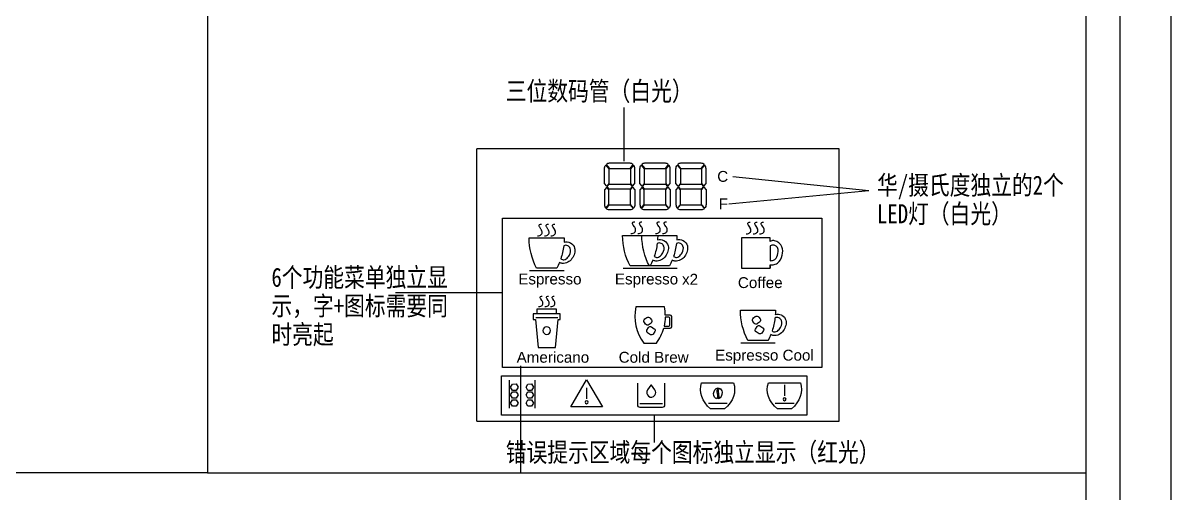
# Model space of a CAD drawing. Header units: inches. Extents: x 42 to 642, y 16 to 461.
# Drawn here: x 389 to 642.4, y 205.4 to 309 of the extents above; entities that cross this region are included whole.
import ezdxf

# ---------------------------------------------------------------- set-up
doc = ezdxf.new("R2010")
doc.units = ezdxf.units.IN
doc.header["$MEASUREMENT"] = 0
for name, color, linetype in [('PRT0204_DXF_CONTINUOUS_LINE', 7, 'Continuous'), ('PRT0204_DXF_TEXT', 7, 'Continuous'), ('图层 1', 7, 'Continuous')]:
    doc.layers.add(name, color=color, linetype=linetype)
doc.styles.get("Standard").update_dxf_attribs({"font": 'arial.ttf'})
doc.styles.add('TEXTSTYLE_2', font='txt', dxfattribs={"width": 0.8})

msp = doc.modelspace()

# ---------------------------------------------------------------- linework, layer by layer
at = {"color": 7, "linetype": 'Continuous'}
for p, q in [((642.4242, 15.6112), (642.4242, 461.1112)), ((631.1742, 27.6112), (631.1742, 452.1112)), ((623.6742, 35.1112), (623.6742, 444.6112))]:
    msp.add_line(p, q, dxfattribs=at)
for p, q in [((429.7279, 447.2448), (429.7279, 209.83)), ((575.6928, 272.0294), (545.6844, 275.1275)), ((575.6928, 272.0294), (544.7728, 269.0771)), ((498.7824, 233.4514), (498.7824, 209.83)), ((429.7279, 209.83), (61.1742, 209.83)), ((429.7279, 209.83), (623.6742, 209.83))]:
    msp.add_line(p, q)
at = {"color": 4}
msp.add_line((494.8312, 249.5346), (471.2291, 249.5346), dxfattribs=at)
at = {"color": 1}
msp.add_line((528.3123, 222.5509), (528.3123, 216.5203), dxfattribs=at)
at = {"color": 4}
msp.add_lwpolyline([(494.8312, 265.9943), (565.3496, 265.9943), (565.3496, 233.0749), (494.8312, 233.0749)], close=True, dxfattribs=at)
at = {"color": 3}
msp.add_lwpolyline([(494.5815, 231.2313), (562.043, 231.2313), (562.043, 222.5509), (494.5815, 222.5509)], close=True, dxfattribs=at)
at = {"layer": 'PRT0204_DXF_CONTINUOUS_LINE', "color": 7, "linetype": 'Continuous'}
for p, q in [((489.1329, 221.251), (489.1329, 281.251)), ((569.1329, 281.251), (489.1329, 281.251)), ((569.1329, 221.251), (569.1329, 281.251)), ((489.1329, 221.251), (569.1329, 221.251))]:
    msp.add_line(p, q, dxfattribs=at)
at = {"layer": '图层 1', "color": 7, "true_color": 0xeeefef}
for p, q in [((521.7249, 278.5885), (521.7249, 290.3868)), ((517.9385, 272.9415), (518.4005, 273.5172)), ((518.4176, 272.3565), (517.9385, 272.9415)), ((518.4005, 273.5172), (522.998, 273.5172)), ((522.9899, 272.3565), (518.4176, 272.3565)), ((523.471, 272.9415), (522.9899, 272.3565)), ((522.998, 273.5172), (523.471, 272.9415)), ((525.741, 272.9415), (526.2031, 273.5172)), ((526.22, 272.3565), (525.741, 272.9415)), ((526.2031, 273.5172), (530.8004, 273.5172)), ((530.7925, 272.3565), (526.22, 272.3565)), ((531.2734, 272.9415), (530.7925, 272.3565)), ((530.8004, 273.5172), (531.2734, 272.9415)), ((533.6705, 272.9415), (534.1336, 273.5172)), ((534.1501, 272.3565), (533.6705, 272.9415)), ((534.1336, 273.5172), (538.7314, 273.5172)), ((538.7228, 272.3565), (534.1501, 272.3565)), ((539.2034, 272.9415), (538.7228, 272.3565)), ((538.7314, 273.5172), (539.2034, 272.9415)), ((533.3932, 254.8685), (521.4423, 254.8685)), ((553.9368, 255.6623), (553.9368, 254.9395)), ((506.7895, 245.9209), (502.4299, 245.9209)), ((502.4299, 245.9209), (502.4299, 244.9257)), ((506.7895, 244.9257), (506.7895, 245.9209)), ((507.5809, 244.9257), (501.6386, 244.9257)), ((501.6386, 244.9257), (501.6386, 243.6317)), ((501.6386, 243.6317), (502.1304, 243.6317)), ((502.1304, 243.6317), (502.7185, 237.4904)), ((507.015, 244.0354), (502.2045, 244.0354)), ((506.501, 237.4904), (507.0891, 243.6317)), ((507.0891, 243.6317), (507.5809, 243.6317)), ((507.5809, 243.6317), (507.5809, 244.9257)), ((555.0499, 238.4364), (547.4476, 238.4364)), ((502.7185, 237.4904), (506.501, 237.4904))]:
    msp.add_line(p, q, dxfattribs=at)
at = {"layer": '图层 1', "color": 4}
msp.add_line((508.411, 254.359), (500.8085, 254.359), dxfattribs=at)
at = {"layer": '图层 1', "color": 1}
for p, q in [((496.3124, 230.2826), (496.3124, 224.0508)), ((496.6312, 228.7065), (497.0317, 229.4141)), ((497.0436, 228.0058), (496.6312, 228.7065)), ((497.0317, 229.4141), (497.8444, 229.421)), ((497.8444, 229.421), (498.2571, 228.7203)), ((498.2571, 228.7203), (497.8568, 228.0126)), ((500.0401, 228.7065), (500.4405, 229.4141)), ((500.4525, 228.0058), (500.0401, 228.7065)), ((500.4405, 229.4141), (501.2533, 229.421)), ((501.2533, 229.421), (501.666, 228.7203)), ((501.666, 228.7203), (501.2657, 228.0126)), ((501.9763, 230.2826), (501.9763, 224.0508)), ((509.9521, 224.3557), (513.4126, 230.3491)), ((513.4124, 228.5453), (513.4124, 226.1172)), ((513.4126, 230.3491), (516.8728, 224.3557)), ((557.1129, 229.2074), (557.1129, 226.7796)), ((496.6312, 226.9939), (497.0317, 227.7016)), ((497.0436, 226.2932), (496.6312, 226.9939)), ((496.6312, 225.2039), (497.0317, 225.9118)), ((497.0317, 227.7016), (497.8444, 227.7088)), ((497.0317, 225.9118), (497.8444, 225.9187)), ((497.8568, 228.0126), (497.0436, 228.0058)), ((497.8568, 226.3004), (497.0436, 226.2932)), ((497.8444, 227.7088), (498.2571, 227.0081)), ((497.8444, 225.9187), (498.2571, 225.218)), ((498.2571, 227.0081), (497.8568, 226.3004)), ((500.0401, 226.9939), (500.4405, 227.7016)), ((500.4525, 226.2932), (500.0401, 226.9939)), ((500.0401, 225.2039), (500.4405, 225.9118)), ((500.4405, 227.7016), (501.2533, 227.7088)), ((500.4405, 225.9118), (501.2533, 225.9187)), ((501.2657, 228.0126), (500.4525, 228.0058)), ((501.2657, 226.3004), (500.4525, 226.2932)), ((501.2533, 227.7088), (501.666, 227.0081)), ((501.2533, 225.9187), (501.666, 225.218)), ((501.666, 227.0081), (501.2657, 226.3004)), ((497.0436, 224.5035), (496.6312, 225.2039)), ((497.8568, 224.5104), (497.0436, 224.5035)), ((498.2571, 225.218), (497.8568, 224.5104)), ((500.4525, 224.5035), (500.0401, 225.2039)), ((501.2657, 224.5104), (500.4525, 224.5035)), ((501.666, 225.218), (501.2657, 224.5104)), ((516.8728, 224.3557), (509.9521, 224.3557)), ((525.1689, 225.1112), (530.1614, 225.1112)), ((540.2804, 225.1701), (544.4486, 225.1701)), ((555.029, 225.1701), (559.1969, 225.1701))]:
    msp.add_line(p, q, dxfattribs=at)
at = {"layer": '图层 1', "color": 7, "true_color": 0xeeefef}
for points in [[(517.3659, 276.8655), (517.3659, 277.1893), (517.4793, 277.4815), (517.6464, 277.7054)], [(517.3659, 273.6336), (517.3659, 273.6336), (517.3659, 276.8655), (517.3659, 276.8655)], [(517.6464, 277.7054), (517.6464, 277.7054), (518.3404, 276.8655), (518.3404, 276.8655)], [(518.4076, 278.0878), (518.1433, 278.0878), (517.9208, 277.9948), (517.7346, 277.8036)], [(517.7346, 277.8036), (517.7346, 277.8036), (518.4246, 276.9626), (518.4246, 276.9626)], [(518.3404, 276.8655), (518.3404, 276.8655), (518.3404, 273.6336), (518.3404, 273.6336)], [(522.9832, 278.0888), (522.9832, 278.0888), (518.4076, 278.0888), (518.4076, 278.0888)], [(518.4076, 278.0888), (518.4076, 278.0888), (518.4076, 278.0878), (518.4076, 278.0878)], [(518.4246, 276.9626), (518.4246, 276.9626), (522.9832, 276.9537), (522.9832, 276.9537)], [(522.9832, 278.0878), (522.9832, 278.0878), (522.9832, 278.0888), (522.9832, 278.0888)], [(523.6729, 277.7953), (523.4868, 277.9865), (523.2477, 278.0878), (522.9832, 278.0878)], [(522.9832, 276.9547), (522.9832, 276.9547), (523.6729, 277.7953), (523.6729, 277.7953)], [(522.9832, 276.9537), (522.9832, 276.9537), (522.9832, 276.9547), (522.9832, 276.9547)], [(523.7631, 277.7054), (523.7631, 277.7054), (523.0686, 276.8655), (523.0686, 276.8655)], [(523.0686, 276.8655), (523.0686, 276.8655), (523.0686, 273.6336), (523.0686, 273.6336)], [(524.0437, 276.8655), (524.0437, 277.1893), (523.9304, 277.4815), (523.7631, 277.7054)], [(524.0437, 273.6336), (524.0437, 273.6336), (524.0437, 276.8655), (524.0437, 276.8655)], [(525.1684, 276.8655), (525.1684, 277.1893), (525.2817, 277.4815), (525.449, 277.7054)], [(525.1684, 273.6336), (525.1684, 273.6336), (525.1684, 276.8655), (525.1684, 276.8655)], [(525.449, 277.7054), (525.449, 277.7054), (526.1428, 276.8655), (526.1428, 276.8655)], [(526.21, 278.0878), (525.9458, 278.0878), (525.7232, 277.9948), (525.537, 277.8036)], [(525.537, 277.8036), (525.537, 277.8036), (526.2271, 276.9626), (526.2271, 276.9626)], [(526.1428, 276.8655), (526.1428, 276.8655), (526.1428, 273.6336), (526.1428, 273.6336)], [(530.7856, 278.0888), (530.7856, 278.0888), (526.21, 278.0888), (526.21, 278.0888)], [(526.21, 278.0888), (526.21, 278.0888), (526.21, 278.0878), (526.21, 278.0878)], [(526.2271, 276.9626), (526.2271, 276.9626), (530.7856, 276.9537), (530.7856, 276.9537)], [(530.7856, 278.0878), (530.7856, 278.0878), (530.7856, 278.0888), (530.7856, 278.0888)], [(531.4753, 277.7953), (531.2893, 277.9865), (531.0502, 278.0878), (530.7856, 278.0878)], [(530.7856, 276.9547), (530.7856, 276.9547), (531.4753, 277.7953), (531.4753, 277.7953)], [(530.7856, 276.9537), (530.7856, 276.9537), (530.7856, 276.9547), (530.7856, 276.9547)], [(531.5656, 277.7054), (531.5656, 277.7054), (530.8707, 276.8655), (530.8707, 276.8655)], [(530.8707, 276.8655), (530.8707, 276.8655), (530.8707, 273.6336), (530.8707, 273.6336)], [(531.846, 276.8655), (531.846, 277.1893), (531.733, 277.4815), (531.5656, 277.7054)], [(531.846, 273.6336), (531.846, 273.6336), (531.846, 276.8655), (531.846, 276.8655)], [(533.1286, 276.8655), (533.1286, 277.1893), (533.242, 277.4815), (533.4091, 277.7054)], [(533.1286, 273.6336), (533.1286, 273.6336), (533.1286, 276.8655), (533.1286, 276.8655)], [(533.4091, 277.7054), (533.4091, 277.7054), (534.1029, 276.8655), (534.1029, 276.8655)], [(534.1405, 278.0878), (533.8759, 278.0878), (533.6533, 277.9948), (533.4673, 277.8036)], [(533.4673, 277.8036), (533.4673, 277.8036), (534.157, 276.9626), (534.157, 276.9626)], [(534.1029, 276.8655), (534.1029, 276.8655), (534.1029, 273.6336), (534.1029, 273.6336)], [(538.7162, 278.0888), (538.7162, 278.0888), (534.1405, 278.0888), (534.1405, 278.0888)], [(534.1405, 278.0888), (534.1405, 278.0888), (534.1405, 278.0878), (534.1405, 278.0878)], [(534.157, 276.9626), (534.157, 276.9626), (538.7162, 276.9537), (538.7162, 276.9537)], [(538.7162, 278.0878), (538.7162, 278.0878), (538.7162, 278.0888), (538.7162, 278.0888)], [(539.4052, 277.7953), (539.2196, 277.9865), (538.9805, 278.0878), (538.7162, 278.0878)], [(538.7162, 276.9547), (538.7162, 276.9547), (539.4052, 277.7953), (539.4052, 277.7953)], [(538.7162, 276.9537), (538.7162, 276.9537), (538.7162, 276.9547), (538.7162, 276.9547)], [(539.4962, 277.7054), (539.4962, 277.7054), (538.8017, 276.8655), (538.8017, 276.8655)], [(538.8017, 276.8655), (538.8017, 276.8655), (538.8017, 273.6336), (538.8017, 273.6336)], [(539.7766, 276.8655), (539.7766, 277.1893), (539.6633, 277.4815), (539.4962, 277.7054)], [(539.7766, 273.6336), (539.7766, 273.6336), (539.7766, 276.8655), (539.7766, 276.8655)], [(517.8532, 272.8444), (517.8532, 272.8444), (517.3654, 272.2542), (517.3654, 272.2542)], [(517.3654, 272.2542), (517.3654, 272.2542), (517.3654, 269.0224), (517.3654, 269.0224)], [(517.8532, 273.0449), (517.8532, 273.0449), (517.3659, 273.6336), (517.3659, 273.6336)], [(518.3404, 273.6336), (518.3404, 273.6336), (517.8532, 273.0449), (517.8532, 273.0449)], [(518.3406, 272.2542), (518.3406, 272.2542), (517.8532, 272.8444), (517.8532, 272.8444)], [(518.3406, 269.0224), (518.3406, 269.0224), (518.3406, 272.2542), (518.3406, 272.2542)], [(523.0683, 272.2542), (523.0683, 272.2542), (523.5563, 272.8444), (523.5563, 272.8444)], [(523.0683, 269.0224), (523.0683, 269.0224), (523.0683, 272.2542), (523.0683, 272.2542)], [(523.0686, 273.6336), (523.0686, 273.6336), (523.5564, 273.0449), (523.5564, 273.0449)], [(523.5563, 272.8444), (523.5563, 272.8444), (524.0441, 272.2542), (524.0441, 272.2542)], [(523.5564, 273.0449), (523.5564, 273.0449), (524.0437, 273.6336), (524.0437, 273.6336)], [(524.0441, 272.2542), (524.0441, 272.2542), (524.0441, 269.0224), (524.0441, 269.0224)], [(525.6559, 272.8444), (525.6559, 272.8444), (525.1679, 272.2542), (525.1679, 272.2542)], [(525.1679, 272.2542), (525.1679, 272.2542), (525.1679, 269.0224), (525.1679, 269.0224)], [(525.6557, 273.0449), (525.6557, 273.0449), (525.1684, 273.6336), (525.1684, 273.6336)], [(526.1428, 273.6336), (526.1428, 273.6336), (525.6557, 273.0449), (525.6557, 273.0449)], [(526.1427, 272.2542), (526.1427, 272.2542), (525.6559, 272.8444), (525.6559, 272.8444)], [(526.1427, 269.0224), (526.1427, 269.0224), (526.1427, 272.2542), (526.1427, 272.2542)], [(530.8707, 273.6336), (530.8707, 273.6336), (531.3589, 273.0449), (531.3589, 273.0449)], [(530.8707, 272.2542), (530.8707, 272.2542), (531.3589, 272.8444), (531.3589, 272.8444)], [(530.8707, 269.0224), (530.8707, 269.0224), (530.8707, 272.2542), (530.8707, 272.2542)], [(531.3589, 273.0449), (531.3589, 273.0449), (531.846, 273.6336), (531.846, 273.6336)], [(531.3589, 272.8444), (531.3589, 272.8444), (531.8467, 272.2542), (531.8467, 272.2542)], [(531.8467, 272.2542), (531.8467, 272.2542), (531.8467, 269.0224), (531.8467, 269.0224)], [(533.6161, 272.8444), (533.6161, 272.8444), (533.1283, 272.2542), (533.1283, 272.2542)], [(533.1283, 272.2542), (533.1283, 272.2542), (533.1283, 269.0224), (533.1283, 269.0224)], [(533.6158, 273.0449), (533.6158, 273.0449), (533.1286, 273.6336), (533.1286, 273.6336)], [(534.1029, 273.6336), (534.1029, 273.6336), (533.6158, 273.0449), (533.6158, 273.0449)], [(534.1029, 272.2542), (534.1029, 272.2542), (533.6161, 272.8444), (533.6161, 272.8444)], [(534.1029, 269.0224), (534.1029, 269.0224), (534.1029, 272.2542), (534.1029, 272.2542)], [(538.8017, 273.6336), (538.8017, 273.6336), (539.2895, 273.0449), (539.2895, 273.0449)], [(538.8017, 272.2542), (538.8017, 272.2542), (539.2895, 272.8444), (539.2895, 272.8444)], [(538.8017, 269.0224), (538.8017, 269.0224), (538.8017, 272.2542), (538.8017, 272.2542)], [(539.2895, 273.0449), (539.2895, 273.0449), (539.7766, 273.6336), (539.7766, 273.6336)], [(539.2895, 272.8444), (539.2895, 272.8444), (539.7766, 272.2542), (539.7766, 272.2542)], [(539.7766, 272.2542), (539.7766, 272.2542), (539.7766, 269.0224), (539.7766, 269.0224)], [(517.3654, 269.0224), (517.3654, 268.6985), (517.4782, 268.4064), (517.6455, 268.1825)], [(517.6455, 268.1825), (517.6455, 268.1825), (518.3406, 269.0224), (518.3406, 269.0224)], [(517.7346, 268.0946), (517.7346, 268.0946), (518.4246, 268.9352), (518.4246, 268.9352)], [(518.4246, 268.9352), (518.4246, 268.9352), (522.9832, 268.9435), (522.9832, 268.9435)], [(522.9832, 268.9435), (522.9832, 268.9435), (523.6729, 268.1025), (523.6729, 268.1025)], [(523.763, 268.1825), (523.763, 268.1825), (523.0683, 269.0224), (523.0683, 269.0224)], [(524.0441, 269.0224), (524.0441, 268.6985), (523.9302, 268.4064), (523.763, 268.1825)], [(525.1679, 269.0224), (525.1679, 268.6985), (525.2807, 268.4064), (525.448, 268.1825)], [(525.448, 268.1825), (525.448, 268.1825), (526.1427, 269.0224), (526.1427, 269.0224)], [(525.537, 268.0946), (525.537, 268.0946), (526.2271, 268.9352), (526.2271, 268.9352)], [(526.2271, 268.9352), (526.2271, 268.9352), (530.7856, 268.9435), (530.7856, 268.9435)], [(530.7856, 268.9435), (530.7856, 268.9435), (531.4753, 268.1025), (531.4753, 268.1025)], [(531.5656, 268.1825), (531.5656, 268.1825), (530.8707, 269.0224), (530.8707, 269.0224)], [(531.8467, 269.0224), (531.8467, 268.6985), (531.7327, 268.4064), (531.5656, 268.1825)], [(533.1283, 269.0224), (533.1283, 268.6985), (533.2413, 268.4064), (533.4084, 268.1825)], [(533.4084, 268.1825), (533.4084, 268.1825), (534.1029, 269.0224), (534.1029, 269.0224)], [(533.4673, 268.0946), (533.4673, 268.0946), (534.157, 268.9352), (534.157, 268.9352)], [(534.157, 268.9352), (534.157, 268.9352), (538.7162, 268.9435), (538.7162, 268.9435)], [(538.7162, 268.9435), (538.7162, 268.9435), (539.4052, 268.1025), (539.4052, 268.1025)], [(539.4962, 268.1825), (539.4962, 268.1825), (538.8017, 269.0224), (538.8017, 269.0224)], [(539.7766, 269.0224), (539.7766, 268.6985), (539.6633, 268.4064), (539.4962, 268.1825)], [(518.4076, 267.8094), (518.1433, 267.8094), (517.9208, 267.9034), (517.7346, 268.0946)], [(522.9832, 267.8094), (522.9832, 267.8094), (518.4076, 267.8094), (518.4076, 267.8094)], [(523.6729, 268.1025), (523.4868, 267.9117), (523.2477, 267.8094), (522.9832, 267.8094)], [(526.21, 267.8094), (525.9458, 267.8094), (525.7232, 267.9034), (525.537, 268.0946)], [(530.7856, 267.8094), (530.7856, 267.8094), (526.21, 267.8094), (526.21, 267.8094)], [(531.4753, 268.1025), (531.2893, 267.9117), (531.0502, 267.8094), (530.7856, 267.8094)], [(534.1405, 267.8094), (533.8759, 267.8094), (533.6533, 267.9034), (533.4673, 268.0946)], [(538.7162, 267.8094), (538.7162, 267.8094), (534.1405, 267.8094), (534.1405, 267.8094)], [(539.4052, 268.1025), (539.2196, 267.9117), (538.9805, 267.8094), (538.7162, 267.8094)], [(523.5626, 264.726), (523.5439, 264.789), (523.5463, 264.8524), (523.5668, 264.922)], [(523.6818, 264.481), (523.6281, 264.553), (523.5893, 264.6347), (523.5626, 264.726)], [(523.5668, 264.922), (523.6028, 265.045), (523.7018, 265.1191), (523.8617, 265.1456)], [(523.9542, 264.099), (523.9542, 264.099), (523.6818, 264.481), (523.6818, 264.481)], [(523.8617, 265.1456), (523.9195, 265.1553), (523.9852, 265.1553), (524.0582, 265.1449)], [(524.0939, 263.8675), (524.0505, 263.9495), (524.006, 264.0263), (523.9542, 264.099)], [(524.2255, 263.4768), (524.2103, 263.5994), (524.1662, 263.7297), (524.0939, 263.8675)], [(525.1117, 264.726), (525.0929, 264.789), (525.0952, 264.8524), (525.116, 264.922)], [(525.2309, 264.481), (525.1773, 264.553), (525.1386, 264.6347), (525.1117, 264.726)], [(525.116, 264.922), (525.1519, 265.045), (525.2511, 265.1191), (525.4109, 265.1456)], [(525.5033, 264.099), (525.5033, 264.099), (525.2309, 264.481), (525.2309, 264.481)], [(525.4109, 265.1456), (525.4688, 265.1553), (525.5343, 265.1553), (525.6073, 265.1449)], [(525.643, 263.8675), (525.5995, 263.9495), (525.5551, 264.0263), (525.5033, 264.099)], [(525.7746, 263.4768), (525.7594, 263.5994), (525.7153, 263.7297), (525.643, 263.8675)], [(529.0011, 264.726), (528.9825, 264.789), (528.9849, 264.8524), (529.0052, 264.922)], [(529.1203, 264.481), (529.0669, 264.553), (529.0279, 264.6347), (529.0011, 264.726)], [(529.0052, 264.922), (529.0414, 265.045), (529.1406, 265.1191), (529.3001, 265.1456)], [(529.3928, 264.099), (529.3928, 264.099), (529.1203, 264.481), (529.1203, 264.481)], [(529.3001, 265.1456), (529.358, 265.1553), (529.4238, 265.1553), (529.4968, 265.1449)], [(529.5323, 263.8675), (529.4889, 263.9495), (529.4444, 264.0263), (529.3928, 264.099)], [(529.6639, 263.4768), (529.6487, 263.5994), (529.6046, 263.7297), (529.5323, 263.8675)], [(530.5503, 264.726), (530.5317, 264.789), (530.5338, 264.8524), (530.5545, 264.922)], [(530.6695, 264.481), (530.6158, 264.553), (530.5772, 264.6347), (530.5503, 264.726)], [(530.5545, 264.922), (530.5906, 265.045), (530.6895, 265.1191), (530.8494, 265.1456)], [(530.9417, 264.099), (530.9417, 264.099), (530.6695, 264.481), (530.6695, 264.481)], [(530.8494, 265.1456), (530.9072, 265.1553), (530.973, 265.1553), (531.0457, 265.1449)], [(531.0816, 263.8675), (531.0381, 263.9495), (530.9937, 264.0263), (530.9417, 264.099)], [(531.2132, 263.4768), (531.198, 263.5994), (531.1539, 263.7297), (531.0816, 263.8675)], [(549.0089, 264.655), (548.9903, 264.7177), (548.9924, 264.7815), (549.0134, 264.8507)], [(549.1281, 264.4097), (549.0747, 264.4817), (549.0358, 264.5637), (549.0089, 264.655)], [(549.0134, 264.8507), (549.0492, 264.974), (549.1484, 265.0481), (549.3083, 265.0746)], [(549.4006, 264.0277), (549.4006, 264.0277), (549.1281, 264.4097), (549.1281, 264.4097)], [(549.3083, 265.0746), (549.3662, 265.0839), (549.4316, 265.0839), (549.5047, 265.0736)], [(549.5401, 263.7965), (549.4967, 263.8782), (549.4523, 263.955), (549.4006, 264.0277)], [(549.6718, 263.4058), (549.6566, 263.5281), (549.6125, 263.6584), (549.5401, 263.7965)], [(550.5582, 264.655), (550.5396, 264.7177), (550.542, 264.7815), (550.5623, 264.8507)], [(550.6774, 264.4097), (550.6236, 264.4817), (550.585, 264.5637), (550.5582, 264.655)], [(550.5623, 264.8507), (550.5985, 264.974), (550.6974, 265.0481), (550.8572, 265.0746)], [(550.9499, 264.0277), (550.9499, 264.0277), (550.6774, 264.4097), (550.6774, 264.4097)], [(550.8572, 265.0746), (550.9151, 265.0839), (550.9809, 265.0839), (551.0539, 265.0736)], [(551.0894, 263.7965), (551.046, 263.8782), (551.0016, 263.955), (550.9499, 264.0277)], [(551.221, 263.4058), (551.2059, 263.5281), (551.1618, 263.6584), (551.0894, 263.7965)], [(551.9689, 264.655), (551.9503, 264.7177), (551.9527, 264.7815), (551.9731, 264.8507)], [(552.0881, 264.4097), (552.0344, 264.4817), (551.9958, 264.5637), (551.9689, 264.655)], [(551.9731, 264.8507), (552.0092, 264.974), (552.1081, 265.0481), (552.268, 265.0746)], [(552.3603, 264.0277), (552.3603, 264.0277), (552.0881, 264.4097), (552.0881, 264.4097)], [(552.268, 265.0746), (552.3259, 265.0839), (552.3917, 265.0839), (552.4647, 265.0736)], [(552.5002, 263.7965), (552.4568, 263.8782), (552.4123, 263.955), (552.3603, 264.0277)], [(552.6318, 263.4058), (552.6166, 263.5281), (552.5725, 263.6584), (552.5002, 263.7965)], [(523.0023, 255.449), (521.9173, 257.5192), (521.3507, 259.8216), (521.3507, 262.1587)], [(521.3507, 262.1587), (521.3507, 262.1587), (529.092, 262.1587), (529.092, 262.1587)], [(523.0023, 255.449), (521.9173, 257.5192), (521.3507, 259.8216), (521.3507, 262.1587)], [(521.3507, 262.1587), (521.3507, 262.1587), (529.092, 262.1587), (529.092, 262.1587)], [(523.159, 262.6365), (523.354, 262.6028), (523.5315, 262.6138), (523.6916, 262.6689)], [(523.6916, 262.6689), (523.9495, 262.7585), (524.1195, 262.9304), (524.1951, 263.1809)], [(524.1951, 263.1809), (524.2265, 263.2849), (524.237, 263.3838), (524.2255, 263.4768)], [(524.7081, 262.6365), (524.9033, 262.6028), (525.0807, 262.6138), (525.2407, 262.6689)], [(525.2407, 262.6689), (525.4988, 262.7585), (525.6688, 262.9304), (525.7442, 263.1809)], [(527.2542, 255.449), (526.169, 257.5192), (525.6025, 259.8216), (525.6025, 262.1587)], [(525.6025, 262.1587), (525.6025, 262.1587), (533.3439, 262.1587), (533.3439, 262.1587)], [(525.7442, 263.1809), (525.7756, 263.2849), (525.7863, 263.3838), (525.7746, 263.4768)], [(528.5976, 262.6365), (528.7926, 262.6028), (528.9701, 262.6138), (529.1302, 262.6689)], [(529.092, 262.1587), (529.092, 261.838), (529.0813, 261.5172), (529.06, 261.1975)], [(529.092, 262.1587), (529.092, 261.838), (529.0813, 261.5172), (529.06, 261.1975)], [(529.06, 261.1975), (529.4982, 261.3522), (529.9867, 261.2864), (530.4046, 261.0721)], [(529.06, 261.1975), (529.4982, 261.3522), (529.9867, 261.2864), (530.4046, 261.0721)], [(529.1302, 262.6689), (529.3879, 262.7585), (529.5581, 262.9304), (529.6336, 263.1809)], [(529.6336, 263.1809), (529.6649, 263.2849), (529.6756, 263.3838), (529.6639, 263.4768)], [(530.1466, 262.6365), (530.3419, 262.6028), (530.5193, 262.6138), (530.6795, 262.6689)], [(530.4046, 261.0721), (530.4308, 261.0587), (530.4566, 261.0446), (530.4821, 261.0301)], [(530.4046, 261.0721), (530.4308, 261.0587), (530.4566, 261.0446), (530.4821, 261.0301)], [(530.6795, 262.6689), (530.9372, 262.7585), (531.1074, 262.9304), (531.1828, 263.1809)], [(531.1828, 263.1809), (531.2142, 263.2849), (531.2249, 263.3838), (531.2132, 263.4768)], [(533.3439, 262.1587), (533.3439, 261.838), (533.3333, 261.5172), (533.3119, 261.1975)], [(533.3119, 261.1975), (533.7498, 261.3522), (534.2386, 261.2864), (534.6565, 261.0721)], [(534.6565, 261.0721), (534.6827, 261.0587), (534.7085, 261.0446), (534.7337, 261.0301)], [(553.9371, 261.6488), (553.9371, 261.6488), (547.5799, 261.6488), (547.5799, 261.6488)], [(547.5906, 261.6488), (547.5906, 261.6488), (547.5906, 254.9399), (547.5906, 254.9399)], [(548.6055, 262.5656), (548.8005, 262.5318), (548.9779, 262.5425), (549.1381, 262.598)], [(549.1381, 262.598), (549.3961, 262.6872), (549.566, 262.8594), (549.6414, 263.1099)], [(549.6414, 263.1099), (549.6728, 263.2139), (549.6835, 263.3128), (549.6718, 263.4058)], [(550.1544, 262.5656), (550.3497, 262.5318), (550.5272, 262.5425), (550.6874, 262.598)], [(550.6874, 262.598), (550.9451, 262.6872), (551.1152, 262.8594), (551.1907, 263.1099)], [(551.1907, 263.1099), (551.222, 263.2139), (551.2327, 263.3128), (551.221, 263.4058)], [(551.5652, 262.5656), (551.7605, 262.5318), (551.9379, 262.5425), (552.0981, 262.598)], [(552.0981, 262.598), (552.3558, 262.6872), (552.526, 262.8594), (552.6015, 263.1099)], [(552.6015, 263.1099), (552.6328, 263.2139), (552.6435, 263.3128), (552.6318, 263.4058)], [(553.9371, 260.8592), (553.9371, 260.8592), (553.9371, 261.6488), (553.9371, 261.6488)], [(528.9814, 260.3741), (528.8619, 259.4143), (528.6466, 258.469), (528.3382, 257.5519)], [(529.8661, 260.4244), (529.5884, 260.5554), (529.2443, 260.5643), (528.9814, 260.3741)], [(530.4232, 259.8395), (530.3174, 260.0851), (530.1193, 260.3052), (529.8661, 260.4244)], [(531.3499, 258.7319), (531.1267, 257.9109), (530.6185, 257.1499), (529.8796, 256.7678)], [(531.3499, 258.7319), (531.1267, 257.9109), (530.6185, 257.1499), (529.8796, 256.7678)], [(530.2244, 258.3419), (530.4973, 258.8314), (530.6209, 259.3802), (530.4232, 259.8395)], [(530.4821, 261.0301), (530.9162, 260.7824), (531.2628, 260.3735), (531.3923, 259.916)], [(530.4821, 261.0301), (530.9162, 260.7824), (531.2628, 260.3735), (531.3923, 259.916)], [(531.3923, 259.916), (531.4988, 259.5387), (531.4574, 259.1284), (531.3499, 258.7319)], [(531.3923, 259.916), (531.4988, 259.5387), (531.4574, 259.1284), (531.3499, 258.7319)], [(533.2334, 260.3741), (533.1135, 259.4143), (532.8985, 258.469), (532.5902, 257.5519)], [(534.1181, 260.4244), (533.8404, 260.5554), (533.4959, 260.5643), (533.2334, 260.3741)], [(534.6751, 259.8395), (534.5694, 260.0851), (534.3713, 260.3052), (534.1181, 260.4244)], [(535.6015, 258.7319), (535.3786, 257.9109), (534.8705, 257.1499), (534.1311, 256.7678)], [(534.4763, 258.3419), (534.7492, 258.8314), (534.8729, 259.3802), (534.6751, 259.8395)], [(534.7337, 261.0301), (535.1681, 260.7824), (535.5147, 260.3735), (535.6439, 259.916)], [(535.6439, 259.916), (535.7507, 259.5387), (535.7093, 259.1284), (535.6015, 258.7319)], [(554.6213, 260.0469), (554.3908, 260.0682), (554.181, 260.0369), (553.9368, 259.8963)], [(553.9368, 259.8963), (553.9368, 259.8963), (553.9368, 256.6073), (553.9368, 256.6073)], [(554.5907, 261.0446), (554.3753, 261.0415), (554.158, 260.9867), (553.9371, 260.8592)], [(554.8487, 261.0246), (554.7629, 261.0387), (554.6771, 261.0456), (554.5907, 261.0446)], [(555.27, 259.8209), (555.0916, 259.9542), (554.8466, 260.0258), (554.6213, 260.0469)], [(556.5302, 259.6445), (556.2409, 260.3228), (555.5529, 260.9088), (554.8487, 261.0246)], [(555.6321, 258.1762), (555.7434, 258.7966), (555.7069, 259.4936), (555.27, 259.8209)], [(556.5785, 257.8217), (556.7356, 258.4418), (556.7731, 259.0757), (556.5302, 259.6445)], [(528.0368, 256.7382), (527.859, 256.2989), (527.6601, 255.869), (527.4399, 255.449)], [(528.0368, 256.7382), (527.859, 256.2989), (527.6601, 255.869), (527.4399, 255.449)], [(528.6507, 256.5294), (528.4361, 256.5566), (528.2276, 256.6238), (528.0368, 256.7382)], [(528.6507, 256.5294), (528.4361, 256.5566), (528.2276, 256.6238), (528.0368, 256.7382)], [(528.3382, 257.5519), (528.5818, 257.3724), (528.8078, 257.3142), (529.0269, 257.3394)], [(529.8796, 256.7678), (529.5023, 256.5728), (529.0648, 256.4764), (528.6507, 256.5294)], [(529.8796, 256.7678), (529.5023, 256.5728), (529.0648, 256.4764), (528.6507, 256.5294)], [(529.0269, 257.3394), (529.196, 257.3587), (529.3614, 257.4276), (529.5164, 257.5309)], [(529.5164, 257.5309), (529.7958, 257.7176), (530.0432, 258.0167), (530.2244, 258.3419)], [(532.2887, 256.7382), (532.1109, 256.2989), (531.9118, 255.869), (531.6917, 255.449)], [(532.9026, 256.5294), (532.688, 256.5566), (532.4796, 256.6238), (532.2887, 256.7382)], [(532.5902, 257.5519), (532.8334, 257.3724), (533.0597, 257.3142), (533.2788, 257.3394)], [(534.1311, 256.7678), (533.7543, 256.5728), (533.3167, 256.4764), (532.9026, 256.5294)], [(533.2788, 257.3394), (533.448, 257.3587), (533.613, 257.4276), (533.7684, 257.5309)], [(533.7684, 257.5309), (534.0478, 257.7176), (534.2951, 258.0167), (534.4763, 258.3419)], [(553.9368, 256.6073), (554.2961, 256.6073), (554.591, 256.6679), (554.8297, 256.8002)], [(554.5628, 255.7133), (554.9007, 255.7708), (555.2332, 255.8811), (555.5095, 256.065)], [(554.8297, 256.8002), (554.8983, 256.8381), (554.9617, 256.8819), (555.021, 256.9311)], [(555.021, 256.9311), (555.3475, 257.2057), (555.5401, 257.6649), (555.6321, 258.1762)], [(555.5095, 256.065), (556.0721, 256.4398), (556.4014, 257.122), (556.5785, 257.8217)], [(527.4399, 255.449), (527.4399, 255.449), (523.0023, 255.449), (523.0023, 255.449)], [(527.4399, 255.449), (527.4399, 255.449), (523.0023, 255.449), (523.0023, 255.449)], [(531.6917, 255.449), (531.6917, 255.449), (527.2542, 255.449), (527.2542, 255.449)], [(547.5906, 254.9399), (547.5906, 254.9399), (547.5799, 254.9399), (547.5799, 254.9399)], [(547.5799, 254.9399), (547.5799, 254.9399), (553.9371, 254.9399), (553.9371, 254.9399)], [(553.9371, 255.6623), (554.1407, 255.6623), (554.3529, 255.6778), (554.5628, 255.7133)], [(553.9371, 254.9399), (553.9371, 254.9399), (553.9371, 255.6623), (553.9371, 255.6623)], [(503.1593, 248.398), (503.1422, 248.4548), (503.1445, 248.512), (503.1627, 248.5744)], [(503.2664, 248.1775), (503.2182, 248.2426), (503.1832, 248.3163), (503.1593, 248.398)], [(503.1627, 248.5744), (503.1956, 248.6853), (503.2845, 248.7521), (503.4283, 248.7759)], [(503.4283, 248.7759), (503.4802, 248.7842), (503.5391, 248.7842), (503.6051, 248.7752)], [(504.5535, 248.398), (504.5365, 248.4548), (504.5387, 248.512), (504.5569, 248.5744)], [(504.6606, 248.1775), (504.6124, 248.2426), (504.5774, 248.3163), (504.5535, 248.398)], [(504.5569, 248.5744), (504.5898, 248.6853), (504.6787, 248.7521), (504.8226, 248.7759)], [(504.8226, 248.7759), (504.8744, 248.7842), (504.9333, 248.7842), (504.9993, 248.7752)], [(505.823, 248.398), (505.8061, 248.4548), (505.8082, 248.512), (505.8266, 248.5744)], [(505.9303, 248.1775), (505.8819, 248.2426), (505.8471, 248.3163), (505.823, 248.398)], [(505.8266, 248.5744), (505.8594, 248.6853), (505.9483, 248.7521), (506.0923, 248.7759)], [(506.0923, 248.7759), (506.1441, 248.7842), (506.203, 248.7842), (506.269, 248.7752)], [(502.7958, 246.5176), (502.9715, 246.4873), (503.131, 246.497), (503.2752, 246.5469)], [(503.5114, 247.8337), (503.5114, 247.8337), (503.2664, 248.1775), (503.2664, 248.1775)], [(503.2752, 246.5469), (503.5074, 246.6275), (503.6605, 246.7819), (503.7286, 247.0079)], [(503.6373, 247.6256), (503.5984, 247.6993), (503.5582, 247.7682), (503.5114, 247.8337)], [(503.7558, 247.2742), (503.742, 247.3841), (503.7026, 247.5015), (503.6373, 247.6256)], [(503.7286, 247.0079), (503.7568, 247.1012), (503.766, 247.1905), (503.7558, 247.2742)], [(504.19, 246.5176), (504.3657, 246.4873), (504.5253, 246.497), (504.6694, 246.5469)], [(504.9056, 247.8337), (504.9056, 247.8337), (504.6606, 248.1775), (504.6606, 248.1775)], [(504.6694, 246.5469), (504.9016, 246.6275), (505.0548, 246.7819), (505.1228, 247.0079)], [(505.0315, 247.6256), (504.9926, 247.6993), (504.9524, 247.7682), (504.9056, 247.8337)], [(505.15, 247.2742), (505.1362, 247.3841), (505.0968, 247.5015), (505.0315, 247.6256)], [(505.1228, 247.0079), (505.1511, 247.1012), (505.1602, 247.1905), (505.15, 247.2742)], [(505.4597, 246.5176), (505.6354, 246.4873), (505.7948, 246.497), (505.9391, 246.5469)], [(506.1751, 247.8337), (506.1751, 247.8337), (505.9303, 248.1775), (505.9303, 248.1775)], [(505.9391, 246.5469), (506.1713, 246.6275), (506.3245, 246.7819), (506.3925, 247.0079)], [(506.301, 247.6256), (506.2623, 247.6993), (506.2221, 247.7682), (506.1751, 247.8337)], [(506.4197, 247.2742), (506.4059, 247.3841), (506.3663, 247.5015), (506.301, 247.6256)], [(506.3925, 247.0079), (506.4207, 247.1012), (506.4299, 247.1905), (506.4197, 247.2742)], [(524.2703, 246.4122), (523.6956, 243.6268), (524.3395, 240.7288), (526.0398, 238.4496)], [(530.5741, 246.4122), (530.5741, 246.4122), (524.2703, 246.4122), (524.2703, 246.4122)], [(530.7773, 244.6094), (530.7646, 245.215), (530.6964, 245.8186), (530.5741, 246.4122)], [(526.1561, 242.9902), (525.9728, 243.2358), (526.0233, 243.5828), (526.2689, 243.766)], [(526.2689, 243.766), (526.2689, 243.766), (526.683, 244.0751), (526.683, 244.0751)], [(526.683, 244.0751), (526.9287, 244.258), (527.2758, 244.2077), (527.4589, 243.9624)], [(527.4589, 243.9624), (527.4589, 243.9624), (527.7295, 243.6), (527.7295, 243.6)], [(527.7295, 243.6), (527.9124, 243.3547), (527.8618, 243.0074), (527.6165, 242.8245)], [(530.7767, 244.167), (530.7612, 243.4966), (530.6774, 242.83), (530.5279, 242.1765)], [(531.5184, 244.167), (531.5184, 244.167), (530.7767, 244.167), (530.7767, 244.167)], [(531.8832, 244.6094), (531.8832, 244.6094), (530.7773, 244.6094), (530.7773, 244.6094)], [(531.7396, 243.9459), (531.7396, 244.0678), (531.6403, 244.167), (531.5184, 244.167)], [(531.7396, 242.3976), (531.7396, 242.3976), (531.7396, 243.9459), (531.7396, 243.9459)], [(532.1816, 244.311), (532.1816, 244.4757), (532.0479, 244.6094), (531.8832, 244.6094)], [(532.1816, 242.0328), (532.1816, 242.0328), (532.1816, 244.311), (532.1816, 244.311)], [(549.0075, 239.0169), (547.9223, 241.0871), (547.3556, 243.3891), (547.3556, 245.7262)], [(547.3556, 245.7262), (547.3556, 245.7262), (555.0971, 245.7262), (555.0971, 245.7262)], [(550.1117, 243.2092), (549.9288, 243.4545), (549.9791, 243.8018), (550.2247, 243.9847)], [(550.2247, 243.9847), (550.2247, 243.9847), (550.6388, 244.2938), (550.6388, 244.2938)], [(550.6388, 244.2938), (550.8844, 244.477), (551.2313, 244.4264), (551.4146, 244.1814)], [(551.4146, 244.1814), (551.4146, 244.1814), (551.6851, 243.819), (551.6851, 243.819)], [(551.6851, 243.819), (551.8683, 243.5734), (551.8174, 243.2265), (551.5721, 243.0432)], [(554.9865, 243.942), (554.867, 242.9822), (554.6516, 242.0365), (554.3433, 241.1198)], [(555.8712, 243.992), (555.5935, 244.1229), (555.2494, 244.1322), (554.9865, 243.942)], [(555.0971, 245.7262), (555.0971, 245.4058), (555.0864, 245.0851), (555.065, 244.7654)], [(555.065, 244.7654), (555.5033, 244.9201), (555.9918, 244.8543), (556.4097, 244.6396)], [(556.4283, 243.4073), (556.3225, 243.6526), (556.1244, 243.8728), (555.8712, 243.992)], [(556.2295, 241.9097), (556.5023, 242.3993), (556.626, 242.9478), (556.4283, 243.4073)], [(556.4097, 244.6396), (556.4359, 244.6266), (556.4617, 244.6124), (556.4872, 244.598)], [(556.4872, 244.598), (556.9213, 244.3503), (557.2678, 243.9413), (557.3974, 243.4838)], [(557.3974, 243.4838), (557.5038, 243.1062), (557.4625, 242.6959), (557.355, 242.2994)], [(526.4262, 242.6278), (526.4262, 242.6278), (526.1561, 242.9902), (526.1561, 242.9902)], [(527.202, 242.5151), (526.9567, 242.3318), (526.6093, 242.3828), (526.4262, 242.6278)], [(526.8694, 240.6899), (526.6648, 240.8174), (526.6031, 241.0871), (526.7311, 241.2918)], [(526.7311, 241.2918), (526.7311, 241.2918), (527.0956, 241.874), (527.0956, 241.874)], [(527.0956, 241.874), (527.2236, 242.0783), (527.4931, 242.1403), (527.6978, 242.0125)], [(527.6165, 242.8245), (527.6165, 242.8245), (527.202, 242.5151), (527.202, 242.5151)], [(527.6978, 242.0125), (527.6978, 242.0125), (528.3351, 241.6128), (528.3351, 241.6128)], [(528.4736, 241.011), (528.4736, 241.011), (528.1088, 240.4288), (528.1088, 240.4288)], [(528.3351, 241.6128), (528.5394, 241.485), (528.6014, 241.2156), (528.4736, 241.011)], [(528.8047, 238.4496), (529.5402, 239.4352), (530.0863, 240.549), (530.4156, 241.7338)], [(530.4156, 241.7338), (530.4156, 241.7338), (531.8832, 241.7338), (531.8832, 241.7338)], [(530.5279, 242.1765), (530.5279, 242.1765), (531.5184, 242.1765), (531.5184, 242.1765)], [(531.5184, 242.1765), (531.6403, 242.1765), (531.7396, 242.2753), (531.7396, 242.3976)], [(531.8832, 241.7338), (532.0479, 241.7338), (532.1816, 241.8674), (532.1816, 242.0328)], [(550.3821, 242.8468), (550.3821, 242.8468), (550.1117, 243.2092), (550.1117, 243.2092)], [(551.1576, 242.7338), (550.9127, 242.5509), (550.5651, 242.6015), (550.3821, 242.8468)], [(550.8252, 240.9086), (550.6205, 241.0364), (550.5589, 241.3058), (550.687, 241.5105)], [(550.687, 241.5105), (550.687, 241.5105), (551.0512, 242.093), (551.0512, 242.093)], [(551.4625, 240.5093), (551.4625, 240.5093), (550.8252, 240.9086), (550.8252, 240.9086)], [(551.0512, 242.093), (551.1793, 242.2973), (551.4487, 242.3593), (551.6534, 242.2312)], [(551.5721, 243.0432), (551.5721, 243.0432), (551.1576, 242.7338), (551.1576, 242.7338)], [(551.6534, 242.2312), (551.6534, 242.2312), (552.2911, 241.8319), (552.2911, 241.8319)], [(552.4292, 241.23), (552.4292, 241.23), (552.0644, 240.6475), (552.0644, 240.6475)], [(552.2911, 241.8319), (552.4954, 241.7037), (552.5574, 241.4347), (552.4292, 241.23)], [(554.3433, 241.1198), (554.5869, 240.9403), (554.8129, 240.8821), (555.032, 240.9069)], [(555.032, 240.9069), (555.2011, 240.9265), (555.3665, 240.9951), (555.5215, 241.0984)], [(555.5215, 241.0984), (555.8009, 241.2852), (556.0483, 241.5845), (556.2295, 241.9097)], [(557.355, 242.2994), (557.1318, 241.4784), (556.6236, 240.7177), (555.8846, 240.3357)], [(526.0398, 238.4496), (526.0398, 238.4496), (528.8047, 238.4496), (528.8047, 238.4496)], [(527.5069, 240.2903), (527.5069, 240.2903), (526.8694, 240.6899), (526.8694, 240.6899)], [(528.1088, 240.4288), (527.9806, 240.2245), (527.7112, 240.1625), (527.5069, 240.2903)], [(553.4452, 239.0169), (553.4452, 239.0169), (549.0075, 239.0169), (549.0075, 239.0169)], [(552.0644, 240.6475), (551.9366, 240.4435), (551.6668, 240.3812), (551.4625, 240.5093)], [(554.0419, 240.3061), (553.8641, 239.8668), (553.6653, 239.4369), (553.4452, 239.0169)], [(554.6558, 240.0969), (554.4411, 240.1242), (554.2327, 240.1917), (554.0419, 240.3061)], [(555.8846, 240.3357), (555.5074, 240.1403), (555.0699, 240.0442), (554.6558, 240.0969)]]:
    msp.add_open_spline(points, degree=3, dxfattribs=at)
at = {"layer": '图层 1', "color": 4}
for points in [[(502.9288, 264.2165), (502.91, 264.2792), (502.9121, 264.3429), (502.9329, 264.4125)], [(503.048, 263.9715), (502.9943, 264.0432), (502.9555, 264.1252), (502.9288, 264.2165)], [(502.9329, 264.4125), (502.9689, 264.5355), (503.068, 264.6095), (503.2278, 264.6361)], [(503.3203, 263.5895), (503.3203, 263.5895), (503.048, 263.9715), (503.048, 263.9715)], [(503.2278, 264.6361), (503.2857, 264.6454), (503.3513, 264.6454), (503.4244, 264.6354)], [(504.4779, 264.2165), (504.4591, 264.2792), (504.4615, 264.3429), (504.482, 264.4125)], [(504.5971, 263.9715), (504.5435, 264.0432), (504.5046, 264.1252), (504.4779, 264.2165)], [(504.482, 264.4125), (504.518, 264.5355), (504.6172, 264.6095), (504.7769, 264.6361)], [(504.8694, 263.5895), (504.8694, 263.5895), (504.5971, 263.9715), (504.5971, 263.9715)], [(504.7769, 264.6361), (504.8348, 264.6454), (504.9004, 264.6454), (504.9735, 264.6354)], [(505.8887, 264.2165), (505.8699, 264.2792), (505.8723, 264.3429), (505.8928, 264.4125)], [(506.0079, 263.9715), (505.9543, 264.0432), (505.9154, 264.1252), (505.8887, 264.2165)], [(505.8928, 264.4125), (505.9288, 264.5355), (506.028, 264.6095), (506.1877, 264.6361)], [(506.2802, 263.5895), (506.2802, 263.5895), (506.0079, 263.9715), (506.0079, 263.9715)], [(506.1877, 264.6361), (506.2456, 264.6454), (506.3112, 264.6454), (506.3842, 264.6354)], [(502.3685, 254.9395), (501.2832, 257.0097), (500.7167, 259.312), (500.7167, 261.6492)], [(500.7167, 261.6492), (500.7167, 261.6492), (508.4582, 261.6492), (508.4582, 261.6492)], [(502.5252, 262.127), (502.7202, 262.0933), (502.8976, 262.1043), (503.0578, 262.1594)], [(503.0578, 262.1594), (503.3157, 262.2486), (503.4857, 262.4209), (503.5613, 262.6713)], [(503.46, 263.3579), (503.4166, 263.4396), (503.3722, 263.5168), (503.3203, 263.5895)], [(503.5916, 262.9673), (503.5765, 263.0899), (503.5324, 263.2198), (503.46, 263.3579)], [(503.5613, 262.6713), (503.5927, 262.7754), (503.6032, 262.8743), (503.5916, 262.9673)], [(504.0743, 262.127), (504.2693, 262.0933), (504.4467, 262.1043), (504.6069, 262.1594)], [(504.6069, 262.1594), (504.8648, 262.2486), (505.0348, 262.4209), (505.1104, 262.6713)], [(505.0091, 263.3579), (504.9657, 263.4396), (504.9213, 263.5168), (504.8694, 263.5895)], [(505.1407, 262.9673), (505.1256, 263.0899), (505.0815, 263.2198), (505.0091, 263.3579)], [(505.1104, 262.6713), (505.1418, 262.7754), (505.1523, 262.8743), (505.1407, 262.9673)], [(505.4851, 262.127), (505.6801, 262.0933), (505.8575, 262.1043), (506.0177, 262.1594)], [(506.0177, 262.1594), (506.2755, 262.2486), (506.4456, 262.4209), (506.5212, 262.6713)], [(506.4199, 263.3579), (506.3765, 263.4396), (506.332, 263.5168), (506.2802, 263.5895)], [(506.5515, 262.9673), (506.5363, 263.0899), (506.4922, 263.2198), (506.4199, 263.3579)], [(506.5212, 262.6713), (506.5525, 262.7754), (506.563, 262.8743), (506.5515, 262.9673)], [(508.4582, 261.6492), (508.4582, 261.3284), (508.4475, 261.0077), (508.426, 260.688)], [(508.3474, 259.8646), (508.2279, 258.9048), (508.0127, 257.9595), (507.7044, 257.0424)], [(509.2323, 259.9149), (508.9546, 260.0455), (508.6103, 260.0548), (508.3474, 259.8646)], [(508.426, 260.688), (508.8642, 260.8427), (509.3527, 260.7769), (509.7708, 260.5626)], [(509.7892, 259.3299), (509.6834, 259.5752), (509.4855, 259.7954), (509.2323, 259.9149)], [(509.5906, 257.8324), (509.8633, 258.3219), (509.9871, 258.8707), (509.7892, 259.3299)], [(509.7708, 260.5626), (509.7969, 260.5492), (509.8226, 260.535), (509.8481, 260.5206)], [(509.8481, 260.5206), (510.2824, 260.2729), (510.6288, 259.8639), (510.7581, 259.4064)], [(510.7581, 259.4064), (510.8647, 259.0288), (510.8234, 258.6189), (510.7159, 258.2223)], [(507.4029, 256.2287), (507.2252, 255.7894), (507.0262, 255.3595), (506.8061, 254.9395)], [(508.0169, 256.0199), (507.8022, 256.0471), (507.5938, 256.1143), (507.4029, 256.2287)], [(507.7044, 257.0424), (507.9478, 256.8629), (508.174, 256.8047), (508.3929, 256.8298)], [(509.2456, 256.2583), (508.8683, 256.0633), (508.431, 255.9668), (508.0169, 256.0199)], [(508.3929, 256.8298), (508.5622, 256.8491), (508.7274, 256.918), (508.8826, 257.0214)], [(508.8826, 257.0214), (509.162, 257.2078), (509.4094, 257.5071), (509.5906, 257.8324)], [(510.7159, 258.2223), (510.4928, 257.4014), (509.9845, 256.6404), (509.2456, 256.2583)], [(506.8061, 254.9395), (506.8061, 254.9395), (502.3685, 254.9395), (502.3685, 254.9395)]]:
    msp.add_open_spline(points, degree=3, dxfattribs=at)
at = {"layer": '图层 1', "color": 7, "true_color": 0xeeefef}
msp.add_open_spline([(503.7634, 241.2032), (503.7634, 241.6707), (504.1422, 242.0497), (504.6097, 242.0497), (505.0772, 242.0497), (505.4563, 241.6707), (505.4563, 241.2032), (505.4563, 240.7361), (505.0772, 240.3571), (504.6097, 240.3571), (504.1422, 240.3571), (503.7634, 240.7361), (503.7634, 241.2032)], degree=3, knots=[0, 0, 0, 0, 1, 1, 1, 2, 2, 2, 3, 3, 3, 4, 4, 4, 4], dxfattribs=at)
at = {"layer": '图层 1', "color": 1}
for points in [[(524.7026, 224.7822), (524.7026, 224.7822), (524.7026, 229.6329), (524.7026, 229.6329)], [(527.6015, 229.1557), (527.6015, 229.1557), (526.8486, 228.1053), (526.8486, 228.1053)], [(527.6194, 229.1736), (527.6127, 229.1688), (527.6063, 229.1626), (527.6015, 229.1557)], [(527.7291, 229.1557), (527.7038, 229.1909), (527.6547, 229.1991), (527.6194, 229.1736)], [(528.4819, 228.1053), (528.4819, 228.1053), (527.7291, 229.1557), (527.7291, 229.1557)], [(530.6278, 229.6329), (530.6278, 229.6329), (530.6278, 224.7822), (530.6278, 224.7822)], [(540.7662, 223.9102), (538.8573, 225.5652), (538.1345, 227.6692), (538.7797, 229.6918)], [(538.7797, 229.6918), (538.7797, 229.6918), (545.8567, 229.6918), (545.8567, 229.6918)], [(541.448, 227.2981), (541.4704, 227.9555), (541.8776, 228.5108), (542.3585, 228.538)], [(542.3585, 228.538), (542.2124, 228.3499), (542.1515, 228.1498), (542.1377, 227.9434)], [(542.5187, 228.0233), (542.5466, 228.1897), (542.6141, 228.3482), (542.7475, 228.4901)], [(542.7475, 228.4901), (543.0475, 228.3647), (543.2577, 228.0154), (543.2938, 227.5827)], [(545.8567, 229.6918), (546.5023, 227.6692), (545.7791, 225.5652), (543.8702, 223.9102)], [(555.5148, 223.9102), (553.6058, 225.5652), (552.883, 227.6692), (553.5283, 229.6918)], [(553.5283, 229.6918), (553.5283, 229.6918), (560.6052, 229.6918), (560.6052, 229.6918)], [(560.6052, 229.6918), (561.2508, 227.6692), (560.5277, 225.5652), (558.6188, 223.9102)], [(526.8486, 228.1053), (526.5254, 227.654), (526.6288, 227.0263), (527.0801, 226.7032)], [(527.0801, 226.7032), (527.5312, 226.38), (528.1587, 226.4834), (528.4819, 226.9347)], [(528.4819, 226.9347), (528.7327, 227.2847), (528.7327, 227.7553), (528.4819, 228.1053)], [(542.1242, 226.1668), (541.7132, 226.2457), (541.4287, 226.7221), (541.448, 227.2981)], [(542.1377, 227.9434), (542.1239, 227.7353), (542.1577, 227.5217), (542.2004, 227.3078)], [(542.2889, 226.615), (542.2779, 226.461), (542.2317, 226.3108), (542.1242, 226.1668)], [(542.2004, 227.3078), (542.2476, 227.0739), (542.3051, 226.8406), (542.2889, 226.615)], [(542.558, 227.3298), (542.5159, 227.5631), (542.4818, 227.8008), (542.5187, 228.0233)], [(543.2938, 227.5827), (543.3476, 226.9378), (543.0034, 226.309), (542.5252, 226.1788)], [(542.5252, 226.1788), (542.6086, 226.3376), (542.64, 226.4975), (542.6434, 226.6584)], [(542.6434, 226.6584), (542.6479, 226.8792), (542.5993, 227.1024), (542.558, 227.3298)], [(525.2375, 224.2468), (524.9422, 224.2468), (524.7026, 224.4866), (524.7026, 224.7822)], [(530.0932, 224.2468), (530.0932, 224.2468), (525.2375, 224.2468), (525.2375, 224.2468)], [(530.6278, 224.7822), (530.6278, 224.4866), (530.3884, 224.2468), (530.0932, 224.2468)], [(543.8702, 223.9102), (543.8702, 223.9102), (540.7662, 223.9102), (540.7662, 223.9102)], [(558.6188, 223.9102), (558.6188, 223.9102), (555.5148, 223.9102), (555.5148, 223.9102)]]:
    msp.add_open_spline(points, degree=3, dxfattribs=at)
for points in [[(513.7416, 225.3858), (513.7416, 225.2042), (513.5941, 225.0568), (513.4126, 225.0568), (513.2308, 225.0568), (513.0834, 225.2042), (513.0834, 225.3858), (513.0834, 225.5673), (513.2308, 225.7148), (513.4126, 225.7148), (513.5941, 225.7148), (513.7416, 225.5673), (513.7416, 225.3858)], [(557.4423, 226.0479), (557.4423, 225.8663), (557.2948, 225.7189), (557.1129, 225.7189), (556.9314, 225.7189), (556.7839, 225.8663), (556.7839, 226.0479), (556.7839, 226.2295), (556.9314, 226.3769), (557.1129, 226.3769), (557.2948, 226.3769), (557.4423, 226.2295), (557.4423, 226.0479)]]:
    msp.add_open_spline(points, degree=3, knots=[0, 0, 0, 0, 1, 1, 1, 2, 2, 2, 3, 3, 3, 4, 4, 4, 4], dxfattribs=at)

# ---------------------------------------------------------------- texts
at = {"color": 4, "insert": (443.8218, 255.0483), "char_height": 4.2, "width": 42.195083, "attachment_point": 1, "line_spacing_factor": 0.9, "style": 'TEXTSTYLE_2'}
msp.add_mtext('{\\fSimSun|b0|i0|c134|p2;6个功能菜单独立显示，字+图标需要同时亮起}', dxfattribs=at)
at = {"layer": 'PRT0204_DXF_TEXT', "color": 1, "linetype": 'Continuous', "insert": (495.5601, 216.4602), "char_height": 4.2, "width": 89.241666, "attachment_point": 1, "line_spacing_factor": 0.9, "style": 'TEXTSTYLE_2'}
msp.add_mtext('{\\fSimSun|b0|i0|c134|p2;错误提示区域每个图标独立显示（红光）}', dxfattribs=at)
at = {"layer": '图层 1', "color": 7, "true_color": 0xeeefef}
for s, height, p in [('C', 2.3989, (542.2388, 274.0016)), ('F', 2.3989, (542.5916, 267.9602)), ('Espresso', 2.39889, (519.643, 251.3753)), ('x2', 2.39889, (534.4781, 251.3171)), ('Coffee', 2.39889, (546.7996, 250.5757)), ('Americano', 2.39889, (497.9544, 234.1108)), ('Cold Brew', 2.39889, (520.4791, 234.1108)), ('Espresso Cool', 2.398889, (541.7656, 234.5743))]:
    msp.add_text(s, height=height, dxfattribs=at).set_placement(p)
at = {"layer": '图层 1', "color": 4}
msp.add_text('Espresso', height=2.39889, dxfattribs=at).set_placement((498.3108, 251.3753))
at = {"layer": '图层 1', "color": 7, "true_color": 0xeeefef, "char_height": 4.2, "width": 42.195083, "attachment_point": 1, "line_spacing_factor": 0.9, "style": 'TEXTSTYLE_2'}
for s, insert in [('{\\fSimSun|b0|i0|c134|p2;三位数码管（白光）}', (495.5601, 296.1215)), ('{\\fSimSun|b0|i0|c134|p2;华/摄氏度独立的2个LED灯（白光）}', (577.5158, 275.3697))]:
    msp.add_mtext(s, dxfattribs=dict(at, insert=insert))

doc.saveas('drawing.dxf')
